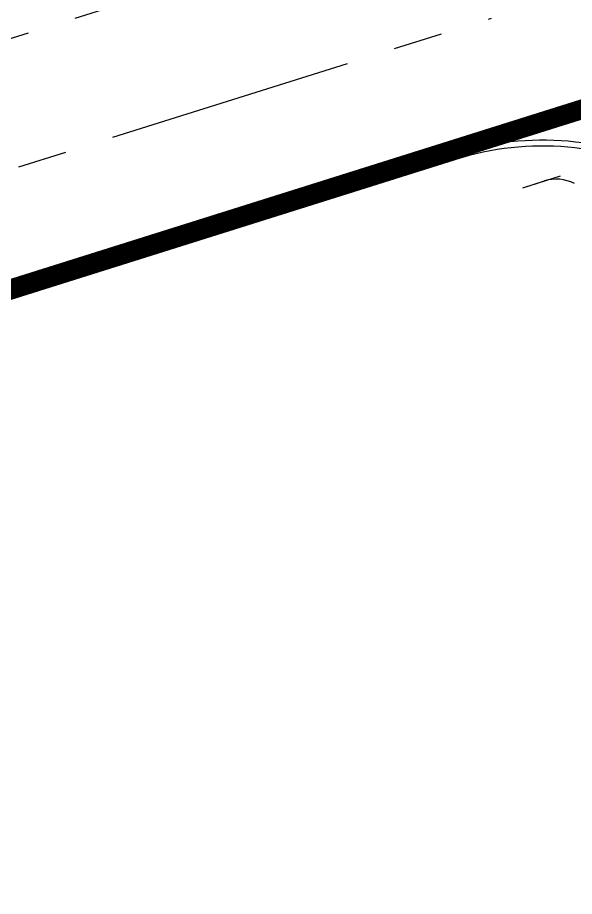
# Model space of a CAD drawing. Header units: metres. Extents: x 689715 to 690980, y 1005284 to 1006835.
# Drawn here: x 690764.12 to 690778.26, y 1005708.67 to 1005731 of the extents above; entities that cross this region are included whole.
import ezdxf

# ---------------------------------------------------------------- set-up
doc = ezdxf.new("R2010")
doc.units = ezdxf.units.M
doc.linetypes.add('CENTER', pattern=[2, 1.25, -0.25, 0.25, -0.25])
doc.linetypes.add('DASHED2', pattern=[0.375, 0.25, -0.125])
for name, color, linetype in [('C-CALLE-ACERA', 8, 'Continuous'), ('C-CALLE-EJE', 160, 'CENTER'), ('C-LOTE-LINEA', 230, 'Continuous'), ('POLIGONO EFECTIVO FIII', 6, 'Continuous')]:
    doc.layers.add(name, color=color, linetype=linetype)

msp = doc.modelspace()

# ---------------------------------------------------------------- linework, layer by layer
at = {"layer": 'C-CALLE-ACERA'}
for p, q in [((690757.897, 1005722.094), (690775.478, 1005727.628)), ((690757.897, 1005722.094), (690775.335, 1005727.583)), ((690757.942, 1005721.951), (690775.523, 1005727.485)), ((690776.947, 1005726.675), (690777.496, 1005726.848))]:
    msp.add_line(p, q, dxfattribs=at)
at = {"layer": 'C-CALLE-ACERA', "flags": 128}
msp.add_lwpolyline([(690776.947, 1005726.675), (690777.901, 1005726.975)], dxfattribs=at)
at = {"layer": 'C-CALLE-ACERA'}
for centre, radius, start, end in [((690777.444, 1005720.384), 7.5, 17.4727, 107.4731), ((690777.444, 1005720.384), 7.35, 17.4727, 107.4731), ((690777.796, 1005725.894), 1, 62.4727, 107.4727)]:
    msp.add_arc(centre, radius, start, end, dxfattribs=at)
at = {"layer": 'C-CALLE-EJE', "ltscale": 5}
for points in [[(690628.714, 1005729.08, 0.001087), (690630.41, 1005728.624), (690642.262, 1005725.463, 0.142351), (690756.043, 1005727.984), (690843.843, 1005755.621, -0.092088), (690914.934, 1005764.287), (690966.173, 1005761.088)], [(690746.573, 1005721.972, 0.01309), (690756.996, 1005724.955), (690776.151, 1005730.985)]]:
    msp.add_lwpolyline(points, format="xyb", dxfattribs=at)
at = {"layer": 'C-LOTE-LINEA', "linetype": 'DASHED2', "ltscale": 10}
msp.add_lwpolyline([(690527.163, 1005762.552, 0.06097), (690620.713, 1005724.923), (690640.696, 1005719.593, 0.14235), (690757.867, 1005722.189), (690845.667, 1005749.826, -0.092088), (690914.556, 1005758.224), (690939.615, 1005756.659, -0.432046), (690945.196, 1005749.935), (690944.607, 1005745.162), (690942.901, 1005731.346), (690930.48, 1005684.672), (690925.166, 1005664.705), (690911.019, 1005618.732), (690882.38, 1005530.82), (690879.935, 1005523.811), (690874.414, 1005511.208), (690854.384, 1005461.893)], format="xyb", dxfattribs=at)
at = {"layer": 'POLIGONO EFECTIVO FIII', "linetype": 'Continuous', "ltscale": 10, "const_width": 0.5}
msp.add_lwpolyline([(690527.163, 1005762.552, 0.06097), (690620.713, 1005724.923), (690640.696, 1005719.593, 0.14235), (690757.867, 1005722.189), (690845.667, 1005749.826, -0.092088), (690914.556, 1005758.224), (690939.615, 1005756.659, -0.432046), (690945.196, 1005749.935), (690944.607, 1005745.162), (690942.901, 1005731.346), (690930.48, 1005684.672), (690925.166, 1005664.705), (690911.019, 1005618.732), (690882.38, 1005530.82), (690879.935, 1005523.811), (690874.414, 1005511.208), (690854.384, 1005461.893)], format="xyb", dxfattribs=at)

doc.saveas('drawing.dxf')
